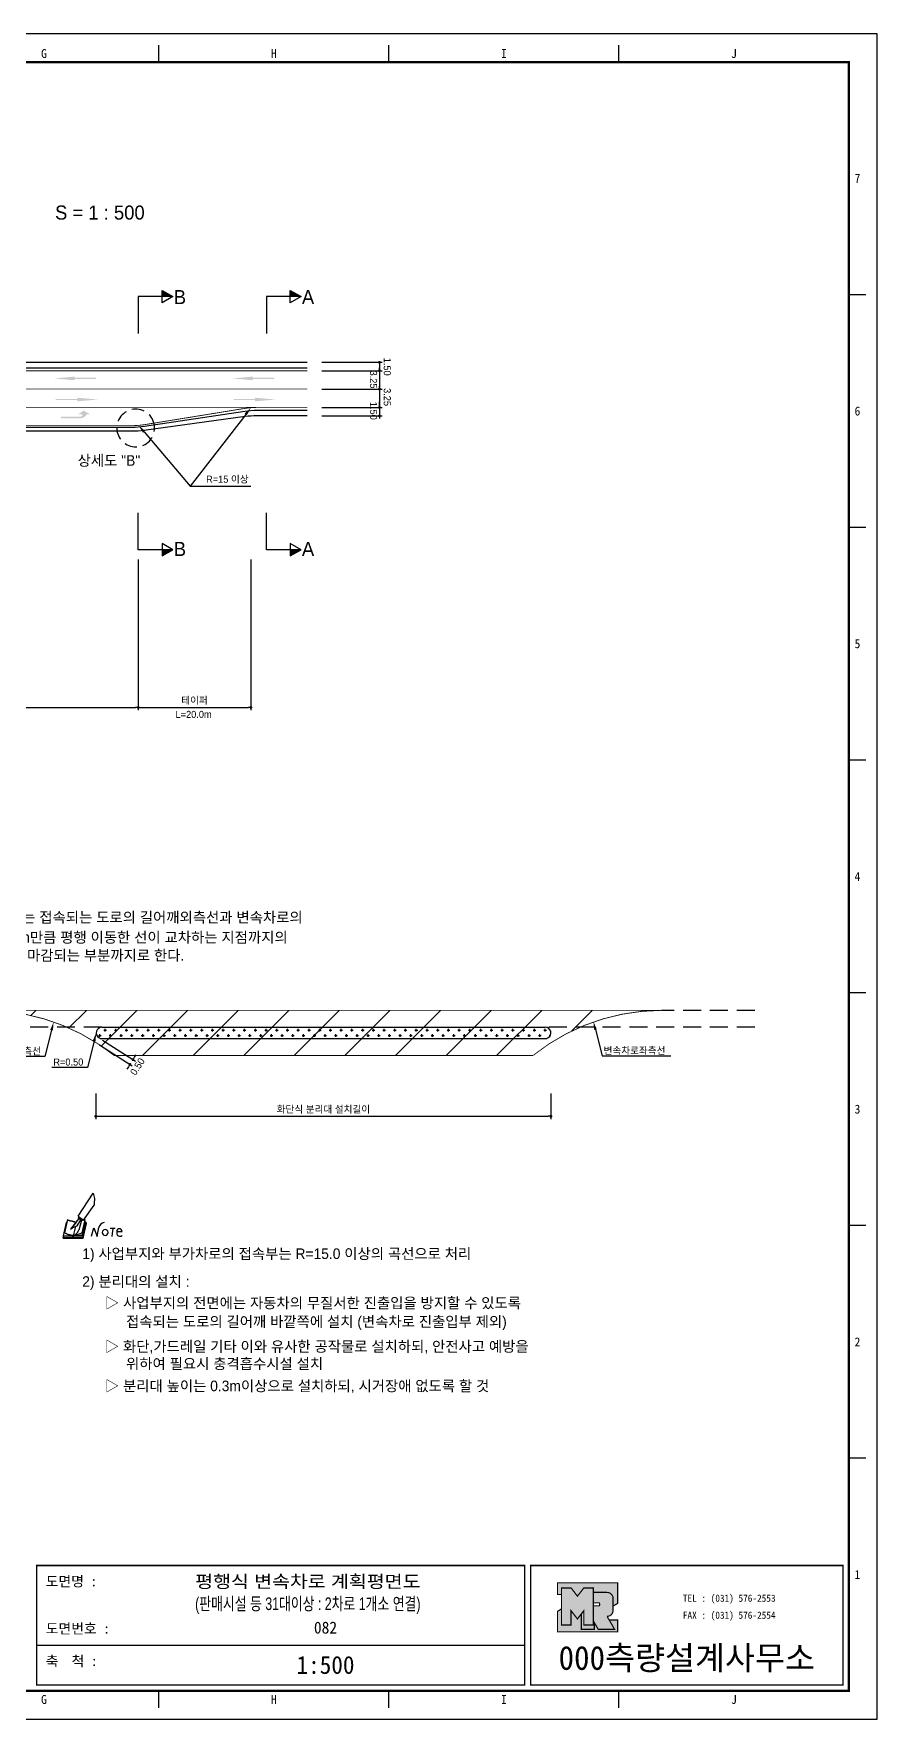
# Model space of a CAD drawing. Header units: millimetres. Extents: x 458 to 881, y 2 to 301.
# Drawn here: x 731.2 to 880.9, y 2.1 to 301.5 of the extents above; entities that cross this region are included whole.
import ezdxf
from ezdxf.enums import TextEntityAlignment as Align

# ---------------------------------------------------------------- set-up
doc = ezdxf.new("R2010")
doc.units = ezdxf.units.MM
doc.linetypes.add('HIDDEN', pattern=[9.525, 6.35, -3.175])
for name, color, linetype in [('CC-GSTR-0004', 4, 'Continuous'), ('CM-LANE-0030', 30, 'Continuous'), ('CZ-DIMT-0002', 7, 'Continuous'), ('CZ-LIN1-0007', 7, 'Continuous'), ('CZ-LIN2-0003', 3, 'Continuous'), ('CZ-LINE-0001', 7, 'Continuous'), ('CZ-TEXT-BOX0', 7, 'Continuous'), ('TITLE', 7, 'Continuous')]:
    doc.layers.add(name, color=color, linetype=linetype)
doc.styles.add('돋움', font='')
doc.styles.add('돋음체', font='')
doc.styles.get('돋움').set_extended_font_data('Dotum')
doc.styles.get('돋음체').set_extended_font_data('DotumChe')

# ---------------------------------------------------------------- blocks, each defined once
blk = doc.blocks.new('note')
for p, q in [((0.85, 3.5), (3.53, 7.57)), ((3.53, 7.57), (3.8, 6.64)), ((3.8, 6.64), (3.69, 5.72)), ((1, 3.1), (0.75, 2.77)), ((0.85, 3.5), (1.8, 2.79)), ((1, 3.4), (0.85, 3.21)), ((0.85, 3.21), (1.52, 2.71)), ((1.8, 2.79), (3.74, 5.46)), ((3.69, 5.72), (3.74, 5.46)), ((-1.24, 2.36), (-1.77, 0)), ((-1.77, 0), (1.77, 0)), ((-1.77, 0), (-1.77, -0.3)), ((-1.53, 0.52), (-1.55, 0.54)), ((-1.01, 2.9), (-1.53, 0.52)), ((-1.48, 0.48), (-1.53, 0.52)), ((-1.43, 0.44), (-1.48, 0.48)), ((-1.38, 0.41), (-1.43, 0.44)), ((-1.33, 0.4), (-1.38, 0.41)), ((-1.27, 0.37), (-1.33, 0.4)), ((-1.22, 0.35), (-1.27, 0.37)), ((-1.13, 2.36), (-1.24, 2.36)), ((-1.17, 0.33), (-1.22, 0.35)), ((-1.12, 0.32), (-1.17, 0.33)), ((-1.02, 0.25), (-1.12, 0.32)), ((-0.97, 0.22), (-1.02, 0.25)), ((-1, 2.9), (-1.01, 2.9)), ((-0.98, 2.85), (-1, 2.9)), ((-0.95, 2.8), (-0.98, 2.85)), ((-0.93, 0.21), (-0.97, 0.22)), ((-0.9, 2.75), (-0.95, 2.8)), ((-0.88, 0.19), (-0.93, 0.21)), ((-0.85, 2.72), (-0.9, 2.75)), ((-0.8, 0.18), (-0.88, 0.19)), ((-0.79, 2.69), (-0.85, 2.72)), ((-0.75, 0.17), (-0.8, 0.18)), ((-0.74, 2.68), (-0.79, 2.69)), ((-0.7, 0.16), (-0.75, 0.17)), ((-0.69, 2.65), (-0.74, 2.68)), ((-0.64, 0.15), (-0.7, 0.16)), ((-0.64, 2.65), (-0.69, 2.65)), ((-0.59, 2.63), (-0.64, 2.65)), ((-0.58, 0.14), (-0.64, 0.15)), ((-0.54, 2.62), (-0.59, 2.63)), ((-0.53, 0.13), (-0.58, 0.14)), ((-0.48, 2.61), (-0.54, 2.62)), ((-0.48, 0.12), (-0.53, 0.13)), ((-0.43, 2.61), (-0.48, 2.61)), ((-0.43, 0.11), (-0.48, 0.12)), ((0.75, 2.77), (-0.46, 1.16)), ((0.37, 2.24), (-0.46, 1.16)), ((-0.46, 1.16), (-0.08, 1.47)), ((-0.38, 2.59), (-0.43, 2.61)), ((-0.38, 0.08), (-0.43, 0.11)), ((-0.33, 2.59), (-0.38, 2.59)), ((-0.29, 0.06), (-0.38, 0.08)), ((-0.27, 2.58), (-0.33, 2.59)), ((-0.23, 0.05), (-0.29, 0.06)), ((-0.22, 2.57), (-0.27, 2.58)), ((-0.16, 0.04), (-0.23, 0.05)), ((-0.17, 2.56), (-0.22, 2.57)), ((-0.12, 2.55), (-0.17, 2.56)), ((-0.11, 0.03), (-0.16, 0.04)), ((-0.07, 2.53), (-0.12, 2.55)), ((-0.04, 0.02), (-0.11, 0.03)), ((-0.08, 1.47), (0.72, 1.75)), ((-0.01, 2.51), (-0.07, 2.53)), ((-0.05, -0.3), (-0.05, 0)), ((0, 0), (-0.04, 0.02)), ((0.04, 2.5), (-0.01, 2.51)), ((0.37, 1.63), (0, 0)), ((0, 0), (1.6, 0.53)), ((0, 0), (1.65, 0.18)), ((0, 0.01), (0.06, 0.04)), ((0, -0.3), (0, 0)), ((0.09, 2.48), (0.04, 2.5)), ((0.05, -0.3), (0.05, 0)), ((0.06, 0.04), (0.11, 0.07)), ((0.14, 2.48), (0.09, 2.48)), ((0.11, 0.07), (0.16, 0.09)), ((0.2, 2.47), (0.14, 2.48)), ((0.16, 0.09), (0.21, 0.12)), ((0.26, 2.43), (0.18, 2.46)), ((0.21, 0.12), (0.27, 0.14)), ((0.34, 2.4), (0.26, 2.43)), ((0.27, 0.14), (0.36, 0.19)), ((0.45, 2.37), (0.34, 2.4)), ((0.36, 0.19), (0.41, 0.22)), ((0.41, 0.22), (0.46, 0.27)), ((0.46, 0.27), (0.51, 0.3)), ((0.51, 0.3), (0.56, 0.34)), ((0.56, 0.34), (0.6, 0.4)), ((0.6, 0.4), (0.64, 0.45)), ((0.64, 0.45), (0.67, 0.51)), ((0.67, 0.51), (0.74, 0.58)), ((0.72, 1.75), (1.16, 2.53)), ((0.74, 0.58), (0.79, 0.63)), ((0.79, 0.63), (0.83, 0.68)), ((0.83, 0.68), (0.86, 0.73)), ((0.86, 0.73), (0.89, 0.79)), ((0.89, 0.84), (0.92, 0.89)), ((0.89, 0.79), (0.89, 0.84)), ((0.92, 0.89), (0.96, 0.95)), ((0.96, 0.95), (1.01, 0.97)), ((1.47, 2.74), (1.01, 0.97)), ((1.16, 2.53), (1.37, 2.82)), ((2.13, 2.84), (1.44, 2.63)), ((1.52, 2.71), (1.66, 2.9)), ((1.6, 0.53), (2.13, 2.84)), ((1.65, 0.18), (2.19, 2.48)), ((1.77, 0), (2.3, 2.36)), ((1.77, -0.3), (2.3, 2.07)), ((1.77, -0.38), (2.3, 1.99)), ((1.77, -0.44), (2.3, 1.93)), ((1.77, 0), (1.77, -0.3)), ((2.19, 2.48), (2.04, 2.47)), ((2.3, 2.36), (2.16, 2.36)), ((2.3, 2.36), (2.3, 2.07)), ((3.21, -0.08), (3.68, 1.4)), ((3.68, 1.4), (4.26, -0.14)), ((4.26, -0.14), (4.56, 1.44)), ((6.55, 1.34), (7.46, 1.34)), ((7.01, 1.34), (6.87, -0.11)), ((7.71, 0.77), (7.71, 0.55)), ((7.71, 0.77), (8.67, 0.77)), ((-1.77, -0.3), (1.77, -0.3)), ((-1.77, -0.43), (-1.77, -0.3)), ((-1.77, -0.37), (1.77, -0.37)), ((-1.77, -0.43), (1.77, -0.43))]:
    blk.add_line(p, q)
for centre, major_axis, start_param, end_param in [((0.4, 2.31), (0.0702, 0.0702), 3.283946, 6.425539), ((5.68, 1.23), (-0.806, 0.806), -0.591174, 0.597824), ((5.66, 0.58), (-0.378, 0.378), 3.926991, 10.210176), ((8.3, 0.49), (0.422, 0.422), 2.265602, 4.634911), ((8.19, 0.77), (-0.342, 0.342), 3.926991, 7.068583)]:
    blk.add_ellipse(centre, major_axis=major_axis, ratio=1, start_param=start_param, end_param=end_param)
blk = doc.blocks.new('_Dot')
at = {"color": 0, "linetype": 'ByBlock', "lineweight": -2}
blk.add_line((-0.5, 0), (-1, 0), dxfattribs=at)
at = {"color": 0, "linetype": 'ByBlock', "const_width": 0.5}
blk.add_lwpolyline([(-0.25, 0, 1), (0.25, 0, 1)], format="xyb", close=True, dxfattribs=at)

msp = doc.modelspace()

# ---------------------------------------------------------------- hatches: boundary and pattern name
at = {"layer": 'CM-LANE-0030'}
h = msp.add_hatch(dxfattribs=at)
h.set_pattern_fill('ANSI31', color=256, scale=2, style=0)
h.set_pattern_definition([(45, (-583.208, -333.612), (-4.490128, 4.490128), [])])
h.paths.add_polyline_path([(722.64, 128.03, -0.170323), (745.45, 120.03), (819.84, 120.03, -0.170323), (842.64, 128.03)])
at = {"layer": 'CZ-LIN1-0007'}
for points in [[(738.44, 240.59), (738.44, 240.38), (742.27, 240.38), (742.27, 240.16), (738.44, 240.16), (738.44, 239.95), (734.79, 240.27)], [(770.06, 240.59), (770.06, 240.38), (773.88, 240.38), (773.88, 240.16), (770.06, 240.16), (770.06, 239.95), (766.41, 240.27)], [(738.93, 236.84), (738.93, 236.62), (735.1, 236.63), (735.1, 236.41), (738.93, 236.41), (738.93, 236.2), (742.58, 236.52)], [(770.5, 236.84), (770.5, 236.62), (766.68, 236.63), (766.68, 236.41), (770.5, 236.41), (770.5, 236.2), (774.15, 236.52)], [(739.56, 233.21, 0.267976), (740.59, 233.9), (741.22, 233.9), (740.05, 234.55), (739.1, 233.91), (739.79, 233.9, -0.504994), (739.49, 233.48), (736.02, 233.46), (736.02, 233.19)]]:
    msp.add_hatch(color=256, dxfattribs=at).paths.add_polyline_path(points)
at = {"layer": 'CZ-LIN2-0003'}
h = msp.add_hatch(dxfattribs=at)
h.set_pattern_fill('CROSS', color=256, scale=0.15, style=0)
h.set_pattern_definition([(0, (-583.2079, -333.6122), (0.9525, 0.9525), [0.47625, -1.42875]), (90, (-582.9698, -333.8503), (-0.9525, 0.9525), [0.47625, -1.42875])])
h.paths.add_polyline_path([(743.28, 125.03, 0.750696), (742.75, 123.19, -0.001926), (742.99, 123.03), (822.3, 123.03, -0.001926), (822.54, 123.19, 0.750696), (822, 125.03)])
at = {"layer": 'CZ-LINE-0001'}
for points in [[(753.98, 255.9), (753.98, 254.8), (755.88, 254.8)], [(776.74, 255.9), (776.74, 254.8), (778.64, 254.8)], [(755.88, 209.85), (753.98, 209.85), (753.98, 208.75)], [(778.64, 209.85), (776.74, 209.85), (776.74, 208.75)]]:
    msp.add_hatch(color=256, dxfattribs=at).paths.add_polyline_path(points)
at = {"layer": 'TITLE', "ltscale": 150}
h = msp.add_hatch(color=8, dxfattribs=at)
edge = h.paths.add_edge_path()
edge.add_line((834.85, 26.35), (824.18, 26.35))
edge.add_line((824.18, 26.35), (824.18, 24.27))
edge.add_line((824.18, 24.27), (824.89, 24.27))
edge.add_line((824.89, 24.27), (824.89, 25.44))
edge.add_line((824.89, 25.44), (826.58, 25.44))
edge.add_line((826.58, 25.44), (827.71, 23.99))
edge.add_line((827.71, 23.99), (828.84, 25.44))
edge.add_line((828.84, 25.44), (830.53, 25.44))
edge.add_line((830.53, 25.44), (830.53, 24.65))
edge.add_line((830.53, 24.65), (832.97, 24.65))
edge.add_arc((832.97, 23.58), 1.07, 0, 90, ccw=False)
edge.add_line((834.03, 23.58), (834.03, 22.21))
edge.add_line((834.03, 22.21), (834.85, 22.72))
edge.add_line((834.85, 22.72), (834.85, 26.35))
h.paths.add_polyline_path([(828.39, 20.83), (827.71, 19.94), (826.58, 21.4), (826.58, 18.88), (824.89, 18.88), (824.89, 21.73), (824.18, 21.29), (824.18, 17.66), (834.85, 17.66), (834.85, 19.74), (833.35, 19.74), (834.31, 18.09), (831.4, 18.09), (830.7, 19.3), (830.7, 18.09), (828.39, 18.09)])
msp.add_hatch(color=5, dxfattribs=at).paths.add_polyline_path([(830.53, 25.44), (828.84, 25.44), (827.71, 23.99), (826.58, 25.44), (824.89, 25.44), (824.89, 18.88), (826.58, 18.88), (826.58, 21.4), (827.71, 19.94), (828.84, 21.4), (828.84, 18.88), (830.53, 18.88)])
h = msp.add_hatch(color=161, dxfattribs=at)
edge = h.paths.add_edge_path()
edge.add_arc((832.97, 23.58), 1.07, 360, 450)
edge.add_line((832.97, 24.65), (830.53, 24.65))
edge.add_line((830.53, 24.65), (830.53, 22.79))
edge.add_line((830.53, 22.79), (831.52, 22.79))
edge.add_arc((831.52, 22.68), 0.113, 0, 90, ccw=False)
edge.add_line((831.64, 22.68), (831.64, 22.37))
edge.add_arc((831.52, 22.37), 0.113, 270, 360, ccw=False)
edge.add_line((831.52, 22.26), (830.53, 22.26))
edge.add_line((830.53, 22.26), (830.53, 18.88))
edge.add_line((830.53, 18.88), (828.84, 18.88))
edge.add_line((828.84, 18.88), (828.84, 21.4))
edge.add_line((828.84, 21.4), (828.39, 20.83))
edge.add_line((828.39, 20.83), (828.39, 18.09))
edge.add_line((828.39, 18.09), (830.7, 18.09))
edge.add_line((830.7, 18.09), (830.7, 19.3))
edge.add_line((830.7, 19.3), (831.4, 18.09))
edge.add_line((831.4, 18.09), (834.31, 18.09))
edge.add_line((834.31, 18.09), (832.97, 20.4))
edge.add_arc((832.97, 21.47), 1.07, 270, 360)
edge.add_line((834.03, 21.47), (834.03, 23.58))

# ---------------------------------------------------------------- linework, layer by layer
at = {"color": 0, "linetype": 'ByBlock', "lineweight": -2}
for p, q in [((792.57, 242.88), (792.57, 242.63)), ((792.57, 241.88), (792.57, 242.13)), ((792.57, 241.38), (792.57, 241.13)), ((792.57, 238.63), (792.57, 238.88)), ((792.57, 238.13), (792.57, 237.88)), ((792.57, 235.38), (792.57, 235.63)), ((792.57, 235.38), (792.57, 235.63)), ((792.57, 233.38), (792.57, 233.13)), ((792.57, 233.38), (792.57, 233.13)), ((748.14, 118.22), (748, 118.01)), ((748.95, 119.48), (749.09, 119.69))]:
    msp.add_line(p, q, dxfattribs=at)
at = {"color": 0, "linetype": 'ByBlock', "const_width": 0.25}
for points in [[(792.57, 243, 1), (792.57, 243.25, 1)], [(792.57, 241.75, 1), (792.57, 241.5, 1)], [(792.57, 241.5, 1), (792.57, 241.75, 1)], [(792.57, 238.5, 1), (792.57, 238.25, 1)], [(792.57, 238.25, 1), (792.57, 238.5, 1)], [(792.57, 235.25, 1), (792.57, 235, 1)], [(792.57, 235.25, 1), (792.57, 235, 1)], [(792.57, 233.5, 1), (792.57, 233.75, 1)], [(792.57, 233.5, 1), (792.57, 233.75, 1)], [(748.21, 118.32, 1), (748.34, 118.53, 1)], [(748.88, 119.37, 1), (748.75, 119.16, 1)]]:
    msp.add_lwpolyline(points, format="xyb", close=True, dxfattribs=at)
at = {"layer": 'CC-GSTR-0004'}
for points in [[(574.74, 243.13), (779.74, 243.13)], [(574.74, 242.13), (779.74, 242.13)]]:
    msp.add_lwpolyline(points, dxfattribs=at)
for points in [[(669.99, 216.88, -0.414214), (684.74, 231.63), (748.62, 231.63), (748.62, 231.63, 0.03724), (750.85, 231.79), (768.64, 234.46), (768.64, 234.46, -0.03724), (770.86, 234.63), (770.86, 234.63), (779.74, 234.63)], [(779.74, 233.63), (770.77, 233.63, 0.034174), (768.73, 233.49), (750.76, 231.02, -0.034174), (748.72, 230.88), (748.72, 230.88), (684.74, 230.88, 0.414214), (670.74, 216.88)]]:
    msp.add_lwpolyline(points, format="xyb", dxfattribs=at)
at = {"layer": 'CM-LANE-0030', "const_width": 0.15}
msp.add_lwpolyline([(574.74, 238.38), (779.74, 238.38)], dxfattribs=at)
msp.add_lwpolyline([(819.84, 120.03), (745.45, 120.03, 0.170323), (722.64, 128.03), (842.64, 128.03, 0.170323)], format="xyb", close=True, dxfattribs=at)
at = {"layer": 'CZ-LIN1-0007', "const_width": 0.15}
msp.add_lwpolyline([(574.74, 241.63), (779.74, 241.63)], dxfattribs=at)
msp.add_lwpolyline([(779.74, 235.13), (770.95, 235.13), (770.95, 235.13, 0.040295), (768.55, 234.93), (768.55, 234.93), (750.94, 232.07), (750.94, 232.07, -0.040295), (748.53, 231.88), (684.74, 231.88, 0.414214), (669.74, 216.88)], format="xyb", dxfattribs=at)
at = {"layer": 'CZ-LIN1-0007', "linetype": 'HIDDEN', "const_width": 0.15}
msp.add_lwpolyline([(727.85, 235.13), (770.95, 235.13)], dxfattribs=at)
at = {"layer": 'CZ-LIN2-0003'}
for p, q in [((742.99, 123.03), (822.3, 123.03)), ((743.28, 125.03), (822, 125.03))]:
    msp.add_line(p, q, dxfattribs=at)
at = {"layer": 'CZ-LIN2-0003', "color": 1}
msp.add_line((749.09, 119.69), (749.36, 120.11), dxfattribs=at)
at = {"layer": 'CZ-LIN2-0003'}
for points in [[(742.99, 123.03, 0.001926), (742.75, 123.19, 0.001926)], [(822.54, 123.19, 0.001926), (822.3, 123.03)]]:
    msp.add_lwpolyline(points, format="xyb", dxfattribs=at)
for centre, start, end in [((743.28, 124.03), 90, 237.5816), ((822, 124.03), 302.4184, 90)]:
    msp.add_arc(centre, 1, start, end, dxfattribs=at)
at = {"layer": 'CZ-LINE-0001'}
for p, q in [((755.88, 254.8), (749.74, 254.8)), ((749.74, 254.8), (749.74, 248.26)), ((753.98, 253.7), (753.98, 255.9)), ((753.98, 255.9), (755.88, 254.8)), ((755.88, 254.8), (753.98, 253.7)), ((778.64, 254.8), (772.5, 254.8)), ((772.5, 254.8), (772.5, 248.26)), ((776.74, 253.7), (776.74, 255.9)), ((776.74, 255.9), (778.64, 254.8)), ((778.64, 254.8), (776.74, 253.7)), ((782.34, 243.13), (793.07, 243.13)), ((792.57, 242.63), (792.57, 233.63)), ((782.34, 241.63), (793.07, 241.63)), ((782.34, 241.63), (793.07, 241.63)), ((782.34, 238.38), (793.07, 238.38)), ((782.34, 235.13), (793.07, 235.13)), ((782.34, 233.63), (793.07, 233.63)), ((782.34, 233.63), (793.07, 233.63)), ((792.57, 235.63), (792.57, 236.13)), ((758.97, 221.11), (769.75, 221.11)), ((749.74, 209.85), (749.74, 216.39)), ((772.5, 209.85), (772.5, 216.39)), ((755.88, 209.85), (749.74, 209.85)), ((755.88, 209.85), (753.98, 210.95)), ((753.98, 210.95), (753.98, 208.75)), ((753.98, 208.75), (755.88, 209.85)), ((778.64, 209.85), (772.5, 209.85)), ((778.64, 209.85), (776.74, 210.95)), ((776.74, 210.95), (776.74, 208.75)), ((776.74, 208.75), (778.64, 209.85)), ((749.74, 208.1), (749.74, 181.33)), ((749.74, 208.1), (749.74, 181.33)), ((769.74, 208.1), (769.74, 181.33)), ((685.24, 181.83), (749.24, 181.83)), ((750.24, 181.83), (769.24, 181.83)), ((743.41, 122.76), (749.24, 119)), ((742.87, 121.92), (748.69, 118.16)), ((748, 118.01), (747.73, 117.59)), ((742.21, 113.24), (742.21, 108.71)), ((823, 113.24), (823, 108.71)), ((742.71, 109.21), (822.5, 109.21))]:
    msp.add_line(p, q, dxfattribs=at)
at = {"layer": 'CZ-LINE-0001', "linetype": 'HIDDEN', "ltscale": 0.35}
msp.add_line((752.63, 231.86), (752.63, 231.86), dxfattribs=at)
at = {"layer": 'CZ-LINE-0001', "linetype": 'HIDDEN', "ltscale": 0.5}
for p, q in [((859.17, 128.03), (842.64, 128.03)), ((743.28, 125.03), (706.12, 125.03)), ((859.17, 125.03), (822, 125.03))]:
    msp.add_line(p, q, dxfattribs=at)
at = {"layer": 'CZ-LINE-0001'}
for points in [[(768.83, 233.89), (758.97, 221.11)], [(750.77, 230.79), (758.97, 221.11)], [(734.36, 124.52), (733.19, 119.86), (720.96, 119.86)], [(741.92, 122.58), (740.74, 117.91), (734.4, 117.91)]]:
    msp.add_lwpolyline(points, dxfattribs=at)
at = {"layer": 'CZ-LINE-0001', "extrusion": (0, 0, -1)}
msp.add_lwpolyline([(-830.9, 124.62), (-832.07, 119.96), (-844.3, 119.96)], dxfattribs=at)
at = {"layer": 'CZ-LINE-0001', "linetype": 'HIDDEN', "ltscale": 0.35}
msp.add_arc((749.3, 231.47), 3.35, 6.7667, 6.749, dxfattribs=at)
at = {"layer": 'CZ-LINE-0001'}
for points in [[(768.63, 234.05), (769.75, 235.08), (769.03, 233.74)], [(750.58, 230.63), (749.8, 231.93), (750.96, 230.95)], [(734.12, 124.58), (734.73, 125.98), (734.6, 124.46)], [(741.67, 122.64), (742.28, 124.03), (742.16, 122.52)]]:
    msp.add_solid(points, dxfattribs=at)
at = {"layer": 'CZ-LINE-0001', "extrusion": (0, 0, -1)}
msp.add_solid([(-831.14, 124.68), (-830.53, 126.08), (-830.66, 124.56)], dxfattribs=at)
at = {"layer": 'TITLE', "color": 7, "linetype": 'Continuous'}
for p, q in [((753.42, 296.45), (753.42, 299.48)), ((794.25, 296.45), (794.25, 299.48)), ((835.07, 296.45), (835.07, 299.48)), ((878.92, 255.13), (875.9, 255.13)), ((878.92, 213.8), (875.9, 213.8)), ((878.92, 172.47), (875.9, 172.47)), ((878.92, 131.14), (875.9, 131.14)), ((878.92, 89.81), (875.9, 89.81)), ((878.92, 48.48), (875.9, 48.48)), ((753.42, 4.13), (753.42, 7.15)), ((794.25, 4.13), (794.25, 7.15)), ((835.07, 4.13), (835.07, 7.15))]:
    msp.add_line(p, q, dxfattribs=at)
at = {"layer": 'TITLE', "ltscale": 150}
msp.add_line((731.72, 15.29), (818.33, 15.29), dxfattribs=at)
at = {"layer": 'TITLE'}
msp.add_line((876.01, 7.15), (467.15, 7.15), dxfattribs=at)
msp.add_lwpolyline([(457.57, 2.12), (880.93, 2.12), (880.93, 301.49), (457.57, 301.49)], close=True, dxfattribs=at)
at = {"layer": 'TITLE', "linetype": 'Continuous', "const_width": 0.403}
msp.add_lwpolyline([(467.65, 7.15), (467.65, 296.45), (875.9, 296.45), (875.9, 7.15)], close=True, dxfattribs=at)
at = {"layer": 'TITLE', "ltscale": 150}
for points, const_width in [([(731.72, 29.43), (818.33, 29.43), (818.33, 8.21), (731.72, 8.21)], 0.265), ([(874.84, 29.43), (874.84, 8.21), (819.4, 8.21), (819.4, 29.43), (874.84, 29.43)], 0.265), ([(830.53, 25.44), (828.84, 25.44), (827.71, 23.99), (826.58, 25.44), (824.89, 25.44), (824.89, 18.88), (826.58, 18.88), (826.58, 21.4), (827.71, 19.94), (828.84, 21.4), (828.84, 18.88), (830.53, 18.88)], 0.212), ([(828.39, 20.83), (827.71, 19.94), (826.58, 21.4), (826.58, 18.88), (824.89, 18.88), (824.89, 21.73), (824.18, 21.29), (824.18, 17.66), (834.85, 17.66), (834.85, 19.74), (833.35, 19.74), (834.31, 18.09), (831.4, 18.09), (830.7, 19.3), (830.7, 18.09), (828.39, 18.09)], 0.212)]:
    msp.add_lwpolyline(points, close=True, dxfattribs=dict(at, const_width=const_width))
at = {"layer": 'TITLE', "ltscale": 150, "const_width": 0.212}
for points in [[(834.85, 26.35), (824.18, 26.35), (824.18, 24.27), (824.89, 24.27), (824.89, 25.44), (826.58, 25.44), (827.71, 23.99), (828.84, 25.44), (830.53, 25.44), (830.53, 24.65), (832.97, 24.65, -0.414214), (834.03, 23.58), (834.03, 22.21), (834.85, 22.72)], [(834.03, 23.58, 0.414214), (832.97, 24.65), (830.53, 24.65), (830.53, 22.79), (831.52, 22.79, -0.414214), (831.64, 22.68), (831.64, 22.37, -0.414214), (831.52, 22.26), (830.53, 22.26), (830.53, 18.88), (828.84, 18.88), (828.84, 21.4), (828.39, 20.83), (828.39, 18.09), (830.7, 18.09), (830.7, 19.3), (831.4, 18.09), (834.31, 18.09), (832.97, 20.4, 0.414214), (834.03, 21.47)]]:
    msp.add_lwpolyline(points, format="xyb", close=True, dxfattribs=at)

# ---------------------------------------------------------------- block references
at = {"layer": 'CZ-LINE-0001', "xscale": 0.5, "yscale": 0.5, "zscale": 0.5}
for p in [(749.74, 181.83), (769.74, 181.83), (823, 109.21)]:
    msp.add_blockref('_Dot', p, dxfattribs=at)
at = {"layer": 'CZ-LINE-0001', "xscale": 0.5, "yscale": 0.5, "zscale": 0.5, "rotation": 180}
for p in [(749.74, 181.83), (742.21, 109.21)]:
    msp.add_blockref('_Dot', p, dxfattribs=at)
at = {"layer": 'CZ-TEXT-BOX0'}
msp.add_blockref('note', (738.21, 88), dxfattribs=at)

# ---------------------------------------------------------------- texts
at = {"layer": 'CZ-DIMT-0002', "style": '돋움'}
for s, height, p in [('B', 2.5, (757.14, 254.72)), ('A', 2.5, (779.89, 254.72)), ('상세도 "B"', 1.875, (744.54, 225.7)), ('R=15 이상', 1.25, (765.56, 222.37)), ('B', 2.5, (757.14, 209.98)), ('A', 2.5, (779.89, 209.98)), ('L=20.0m', 1.25, (759.57, 180.6))]:
    msp.add_text(s, height=height, dxfattribs=at).set_placement(p, align=Align.MIDDLE_CENTER)
for s, p in [('1.50', (793.33, 243.94)), ('3.25', (790.89, 241.66)), ('3.25', (793.33, 238.55)), ('1.50', (790.89, 236.11))]:
    msp.add_text(s, height=1.25, rotation=270, dxfattribs=at).set_placement(p)
for s, p in [('○ 분리대 설치길이는 접속되는 도로의 길어깨외측선과 변속차로의', (708.76, 144.56)), ('좌측선에서 0.5m만큼 평행 이동한 선이 교차하는 지점까지의', (712.61, 141)), ('길이중 R=0.5로 마감되는 부분까지로 한다.', (712.61, 137.8)), ('1) 사업부지와 부가차로의 접속부는 R=15.0 이상의 곡선으로 처리', (739.81, 84.81)), ('2) 분리대의 설치 :', (739.81, 79.87)), ('▷ 사업부지의 전면에는 자동차의 무질서한 진출입을 방지할 수 있도록', (743.8, 76.07)), ('접속되는 도로의 길어깨 바깥쪽에 설치 (변속차로 진출입부 제외)', (747.58, 72.74)), ('▷ 화단,가드레일 기타 이와 유사한 공작물로 설치하되, 안전사고 예방을', (743.8, 68.34)), ('위하여 필요시 충격흡수시설 설치', (747.58, 65.27)), ('▷ 분리대 높이는 0.3m이상으로 설치하되, 시거장애 없도록 할 것', (743.8, 61.33))]:
    msp.add_text(s, height=1.875, dxfattribs=at).set_placement(p, align=Align.MIDDLE_LEFT)
for s, p in [('변속차로좌측선', (721.49, 120.17)), ('변속차로좌측선', (832.35, 120.27)), ('R=0.50', (734.68, 118.23))]:
    msp.add_text(s, height=1.25, dxfattribs=at).set_placement(p)
at = {"layer": 'CZ-DIMT-0002', "insert": (749.61, 118.05), "char_height": 1.25, "attachment_point": 5, "rotation": 57.1401, "style": '돋움'}
msp.add_mtext('\\A1;0.50', dxfattribs=at)
at = {"layer": 'CZ-LINE-0001', "char_height": 1.25, "attachment_point": 5, "style": '돋움'}
for s, insert in [('\\A1;테이퍼', (759.74, 183.02)), ('\\A1;화단식 분리대 설치길이', (782.61, 110.4))]:
    msp.add_mtext(s, dxfattribs=dict(at, insert=insert))
at = {"layer": 'TITLE', "color": 3, "linetype": 'Continuous', "style": '돋음체'}
for s, p in [('G', (733.01, 297.97)), ('H', (773.83, 297.97)), ('I', (814.66, 297.97)), ('J', (855.48, 297.97)), ('7', (877.41, 275.8)), ('6', (877.41, 234.47)), ('5', (877.41, 193.14)), ('4', (877.41, 151.81)), ('3', (877.41, 110.48)), ('2', (877.41, 69.15)), ('1', (877.41, 27.82)), ('G', (733.01, 5.64)), ('H', (773.83, 5.64)), ('I', (814.66, 5.64)), ('J', (855.48, 5.64))]:
    msp.add_text(s, height=1.59, dxfattribs=at).set_placement(p, align=Align.MIDDLE)
at = {"layer": 'TITLE', "style": '돋움'}
msp.add_text('S = 1 : 500', height=2.5, dxfattribs=at).set_placement((734.98, 269.73), align=Align.MIDDLE_LEFT)
at = {"layer": 'TITLE', "style": '돋음체'}
for s, p in [('도면명 :', (733.32, 25.72)), ('도면번호 :', (733.32, 17.33)), ('축  척 :', (733.32, 11.57))]:
    msp.add_text(s, height=1.804, dxfattribs=at).set_placement(p)
at = {"layer": 'TITLE', "style": '돋움'}
for s, width, p, p2 in [('평행식 변속차로 계획평면도', 1.010039, (759.85, 25.47), (799.85, 25.47)), ('(판매시설 등 31대이상 : 2차로 1개소 연결)', 0.658668, (759.85, 21.52), (799.85, 21.52))]:
    msp.add_text(s, height=2.25, dxfattribs=dict(at, width=width)).set_placement(p, p2, align=Align.FIT)
at = {"layer": 'TITLE', "color": 180, "style": '돋음체'}
for s, p in [('TEL : (031) 576-2553', (846.42, 22.99)), ('FAX : (031) 576-2554', (846.42, 19.97))]:
    msp.add_text(s, height=1.2733, dxfattribs=at).set_placement(p)
at = {"layer": 'TITLE', "linetype": 'Continuous', "style": '돋음체'}
for s, height, p in [('082', 2.122, (782.99, 18.39)), ('1:500', 3.183, (782.99, 11.75))]:
    msp.add_text(s, height=height, dxfattribs=at).set_placement(p, align=Align.MIDDLE)
at = {"layer": 'TITLE', "color": 180, "style": '돋음체'}
msp.add_text('000측량설계사무소', height=4.244, dxfattribs=at).set_placement((847.12, 10.9), align=Align.CENTER)

doc.saveas('drawing.dxf')
